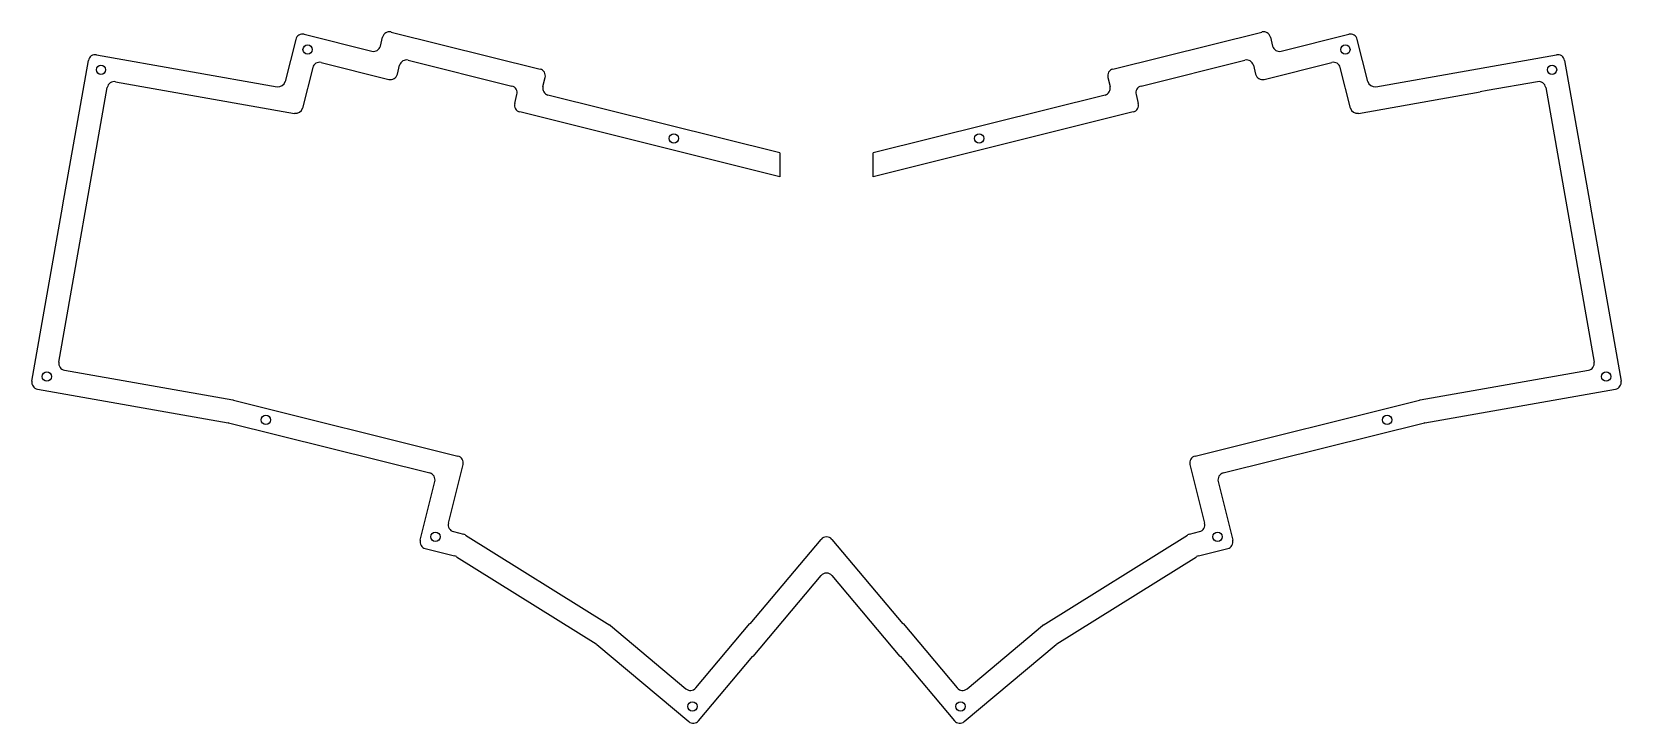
# Model space of a CAD drawing. Header units: millimetres. Extents: x -20 to 322, y -86 to 62.
import ezdxf

# ---------------------------------------------------------------- set-up
doc = ezdxf.new("R2010")
doc.units = ezdxf.units.MM

msp = doc.modelspace()

# ---------------------------------------------------------------- linework, layer by layer
for p, q in [((38.53, 61.85), (53.09, 58.22)), ((57.21, 62.34), (89.23, 54.36)), ((212.37, 54.36), (244.39, 62.34)), ((248.51, 58.22), (263.07, 61.85)), ((36.71, 60.75), (34.46, 51.7)), ((54.9, 59.31), (55.39, 61.25)), ((246.21, 61.25), (246.69, 59.31)), ((267.14, 51.7), (264.89, 60.75)), ((-13.33, 25.2), (-7.86, 56.22)), ((-6.12, 57.44), (32.74, 50.58)), ((40.36, 54.69), (38.18, 45.96)), ((42.17, 55.79), (56.73, 52.16)), ((58.55, 53.25), (59.03, 55.19)), ((60.85, 56.28), (83.17, 50.72)), ((218.43, 50.72), (240.75, 56.28)), ((242.57, 55.19), (243.05, 53.25)), ((244.87, 52.16), (259.43, 55.79)), ((263.42, 45.96), (261.24, 54.69)), ((268.86, 50.58), (307.72, 57.44)), ((309.46, 56.22), (314.93, 25.2)), ((-2.06, 51.64), (36.46, 44.85)), ((89.83, 50.6), (90.32, 52.54)), ((211.28, 52.54), (211.76, 50.6)), ((303.66, 51.64), (292.83, 49.73)), ((-14.22, -8.66), (-3.8, 50.43)), ((83.77, 46.96), (84.26, 48.9)), ((140.8, 36.35), (90.93, 48.78)), ((210.67, 48.78), (160.8, 36.35)), ((217.34, 48.9), (217.82, 46.96)), ((265.14, 44.85), (291.35, 49.47)), ((292.83, 49.73), (291.35, 49.47)), ((305.4, 50.43), (315.82, -8.66)), ((140.8, 31.19), (84.87, 45.14)), ((216.73, 45.14), (160.8, 31.19)), ((140.8, 36.35), (140.8, 31.19)), ((160.8, 31.19), (160.8, 36.35)), ((-20.01, -12.72), (-13.41, 24.7)), ((-13.41, 24.7), (-13.33, 25.2)), ((314.93, 25.2), (315.01, 24.7)), ((315.01, 24.7), (321.61, -12.72)), ((-13, -10.4), (23.19, -16.78)), ((278.4, -16.78), (314.6, -10.4)), ((-18.8, -14.46), (22.15, -21.68)), ((23.3, -16.8), (71.57, -28.84)), ((230.02, -28.84), (278.3, -16.8)), ((279.45, -21.68), (320.39, -14.46)), ((22.26, -21.7), (65.51, -32.48)), ((236.09, -32.48), (279.34, -21.7)), ((69.52, -43.27), (72.67, -30.66)), ((228.93, -30.66), (232.08, -43.27)), ((63.46, -46.92), (66.61, -34.3)), ((234.99, -34.3), (238.14, -46.92)), ((70.61, -45.09), (72.79, -45.64)), ((73.23, -45.82), (104.21, -65.18)), ((134.42, -64.91), (149.65, -46.76)), ((151.95, -46.76), (167.18, -64.91)), ((197.39, -65.18), (228.37, -45.82)), ((228.81, -45.64), (230.98, -45.09)), ((64.55, -48.73), (70.82, -50.3)), ((71.25, -50.48), (101.26, -69.23)), ((200.34, -69.23), (230.35, -50.48)), ((230.78, -50.3), (237.05, -48.73)), ((135.04, -71.95), (149.65, -54.54)), ((151.95, -54.54), (166.56, -71.95)), ((122.69, -78.71), (134.34, -64.83)), ((134.42, -64.91), (134.34, -64.83)), ((167.26, -64.83), (167.18, -64.91)), ((167.26, -64.83), (178.91, -78.71)), ((104.38, -65.3), (120.58, -78.9)), ((181.02, -78.9), (197.22, -65.3)), ((101.43, -69.36), (121.2, -85.94)), ((180.4, -85.94), (200.17, -69.36)), ((123.31, -85.76), (134.95, -71.88)), ((135.04, -71.95), (134.95, -71.88)), ((166.64, -71.88), (166.56, -71.95)), ((166.64, -71.88), (178.29, -85.76))]:
    msp.add_line(p, q)
for centre in [(39.26, 58.57), (262.34, 58.57), (-5.16, 54.22), (306.76, 54.22), (117.98, 39.46), (183.62, 39.46), (-16.8, -11.76), (318.4, -11.76), (30.3, -21.08), (271.3, -21.08), (66.73, -46.19), (234.86, -46.19), (121.98, -82.68), (179.62, -82.68)]:
    msp.add_circle(centre, 1)
for centre, start, end in [((38.17, 60.39), 76, 166), ((56.84, 60.89), 76, 166), ((244.76, 60.89), 14, 104), ((263.43, 60.39), 14, 104), ((53.45, 59.67), 256, 346), ((248.15, 59.67), 194, 284), ((-6.38, 55.96), 80, 170), ((41.81, 54.33), 76, 166), ((60.49, 54.83), 76, 166), ((241.11, 54.83), 14, 104), ((259.79, 54.33), 14, 104), ((307.98, 55.96), 10, 100), ((-2.32, 50.17), 80, 170), ((33, 52.06), 260, 346), ((57.09, 53.61), 256, 346), ((88.86, 52.9), 346, 76), ((212.74, 52.9), 104, 194), ((244.51, 53.61), 194, 284), ((268.6, 52.06), 194, 280), ((303.92, 50.17), 10, 100), ((82.8, 49.26), 346, 76), ((91.29, 50.24), 166, 256), ((210.31, 50.24), 284, 14), ((218.8, 49.26), 104, 194), ((36.72, 46.33), 260, 346), ((85.23, 46.6), 166, 256), ((216.37, 46.6), 284, 14), ((264.88, 46.33), 194, 280), ((-12.74, -8.92), 170, 260), ((314.34, -8.92), 280, 10), ((-18.54, -12.98), 170, 260), ((320.13, -12.98), 280, 10), ((22.93, -18.26), 76, 80), ((278.67, -18.26), 100, 104), ((21.89, -23.15), 76, 80), ((279.71, -23.15), 100, 104), ((71.21, -30.3), 346, 76), ((230.39, -30.3), 104, 194), ((65.15, -33.94), 346, 76), ((236.45, -33.94), 104, 194), ((70.98, -43.64), 166, 256), ((230.62, -43.64), 284, 14), ((64.92, -47.28), 166, 256), ((72.43, -47.09), 58, 76), ((150.8, -47.72), 40, 140), ((229.17, -47.09), 104, 122), ((236.68, -47.28), 284, 14), ((70.45, -51.75), 58, 76), ((231.15, -51.75), 104, 122), ((150.8, -55.5), 40, 140), ((103.41, -66.45), 50, 58), ((198.19, -66.45), 122, 130), ((100.47, -70.51), 50, 58), ((201.13, -70.51), 122, 130), ((121.54, -77.75), 230, 320), ((180.05, -77.75), 220, 310), ((122.16, -84.79), 230, 320), ((179.44, -84.79), 220, 310)]:
    msp.add_arc(centre, 1.5, start, end)

doc.saveas('drawing.dxf')
